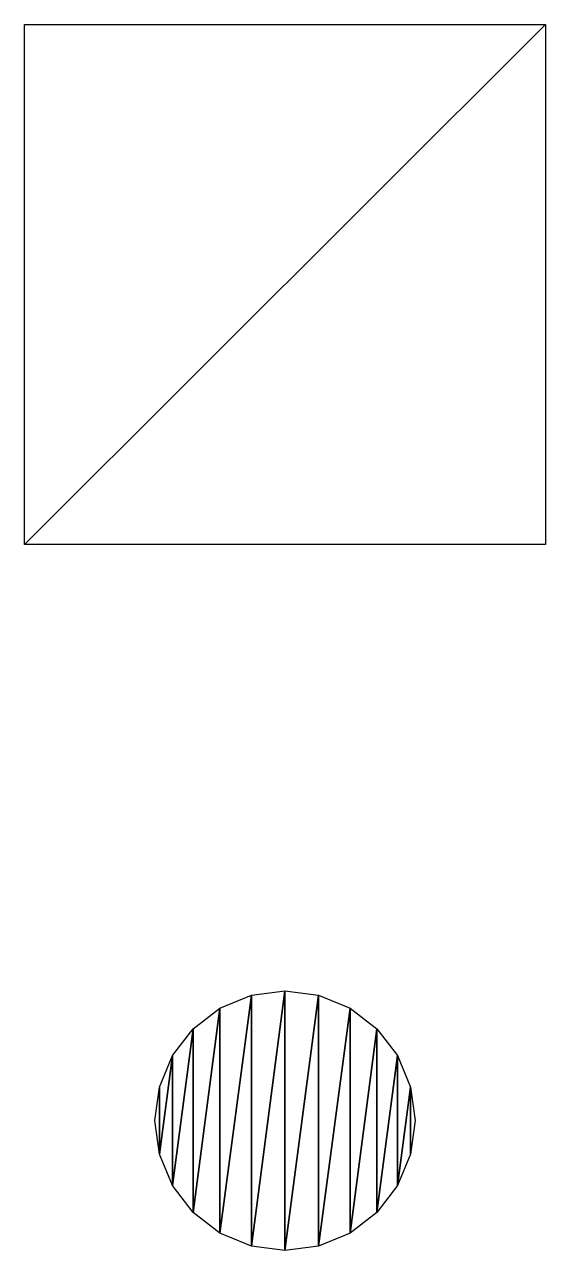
# Model space of a CAD drawing. Header units: metres. Extents: x -935 to 1842, y -1273 to 224.
# Drawn here: x 423.3 to 428.9, y 120.94 to 134.14 of the extents above; entities that cross this region are included whole.
import ezdxf

# ---------------------------------------------------------------- set-up
doc = ezdxf.new("R2010")
doc.units = ezdxf.units.M

msp = doc.modelspace()

# ---------------------------------------------------------------- meshes
at = {"layer": 'Group#8'}
mesh = msp.add_polyface(dxfattribs=at)
corners = [(428.903, 134.138), (423.303, 128.538), (423.303, 134.138), (428.903, 128.538)]
mesh.append_faces([[corners[k] for k in face] for face in [(0, 1, 2), (1, 0, 3)]], dxfattribs={"vtx0": -1})
mesh = msp.add_polyface(dxfattribs=at)
corners = [(424.753, 122.699), (424.753, 121.976), (424.705, 122.338), (424.893, 123.037), (424.893, 121.638), (425.115, 123.326), (425.115, 121.349), (425.404, 123.548), (425.404, 121.127), (425.742, 123.688), (425.742, 120.987), (426.103, 123.736), (426.103, 120.939), (426.465, 123.688), (426.465, 120.987), (426.803, 123.548), (426.803, 121.127), (427.092, 123.326), (427.092, 121.349), (427.314, 123.037), (427.314, 121.638), (427.454, 122.699), (427.454, 121.976), (427.502, 122.338)]
mesh.append_faces([[corners[k] for k in face] for face in [(0, 1, 2), (22, 21, 23)]], dxfattribs={"vtx0": -1})
mesh.append_faces([[corners[k] for k in face] for face in [(1, 3, 4), (4, 5, 6), (6, 7, 8), (8, 9, 10), (10, 11, 12), (12, 13, 14), (14, 15, 16), (16, 17, 18), (18, 19, 20), (20, 21, 22)]], dxfattribs={"vtx0": -1, "vtx1": -1})
mesh.append_faces([[corners[k] for k in face] for face in [(1, 0, 3), (4, 3, 5), (6, 5, 7), (8, 7, 9), (10, 9, 11), (12, 11, 13), (14, 13, 15), (16, 15, 17), (18, 17, 19), (20, 19, 21)]], dxfattribs={"vtx0": -1, "vtx2": -1})

doc.saveas('drawing.dxf')
